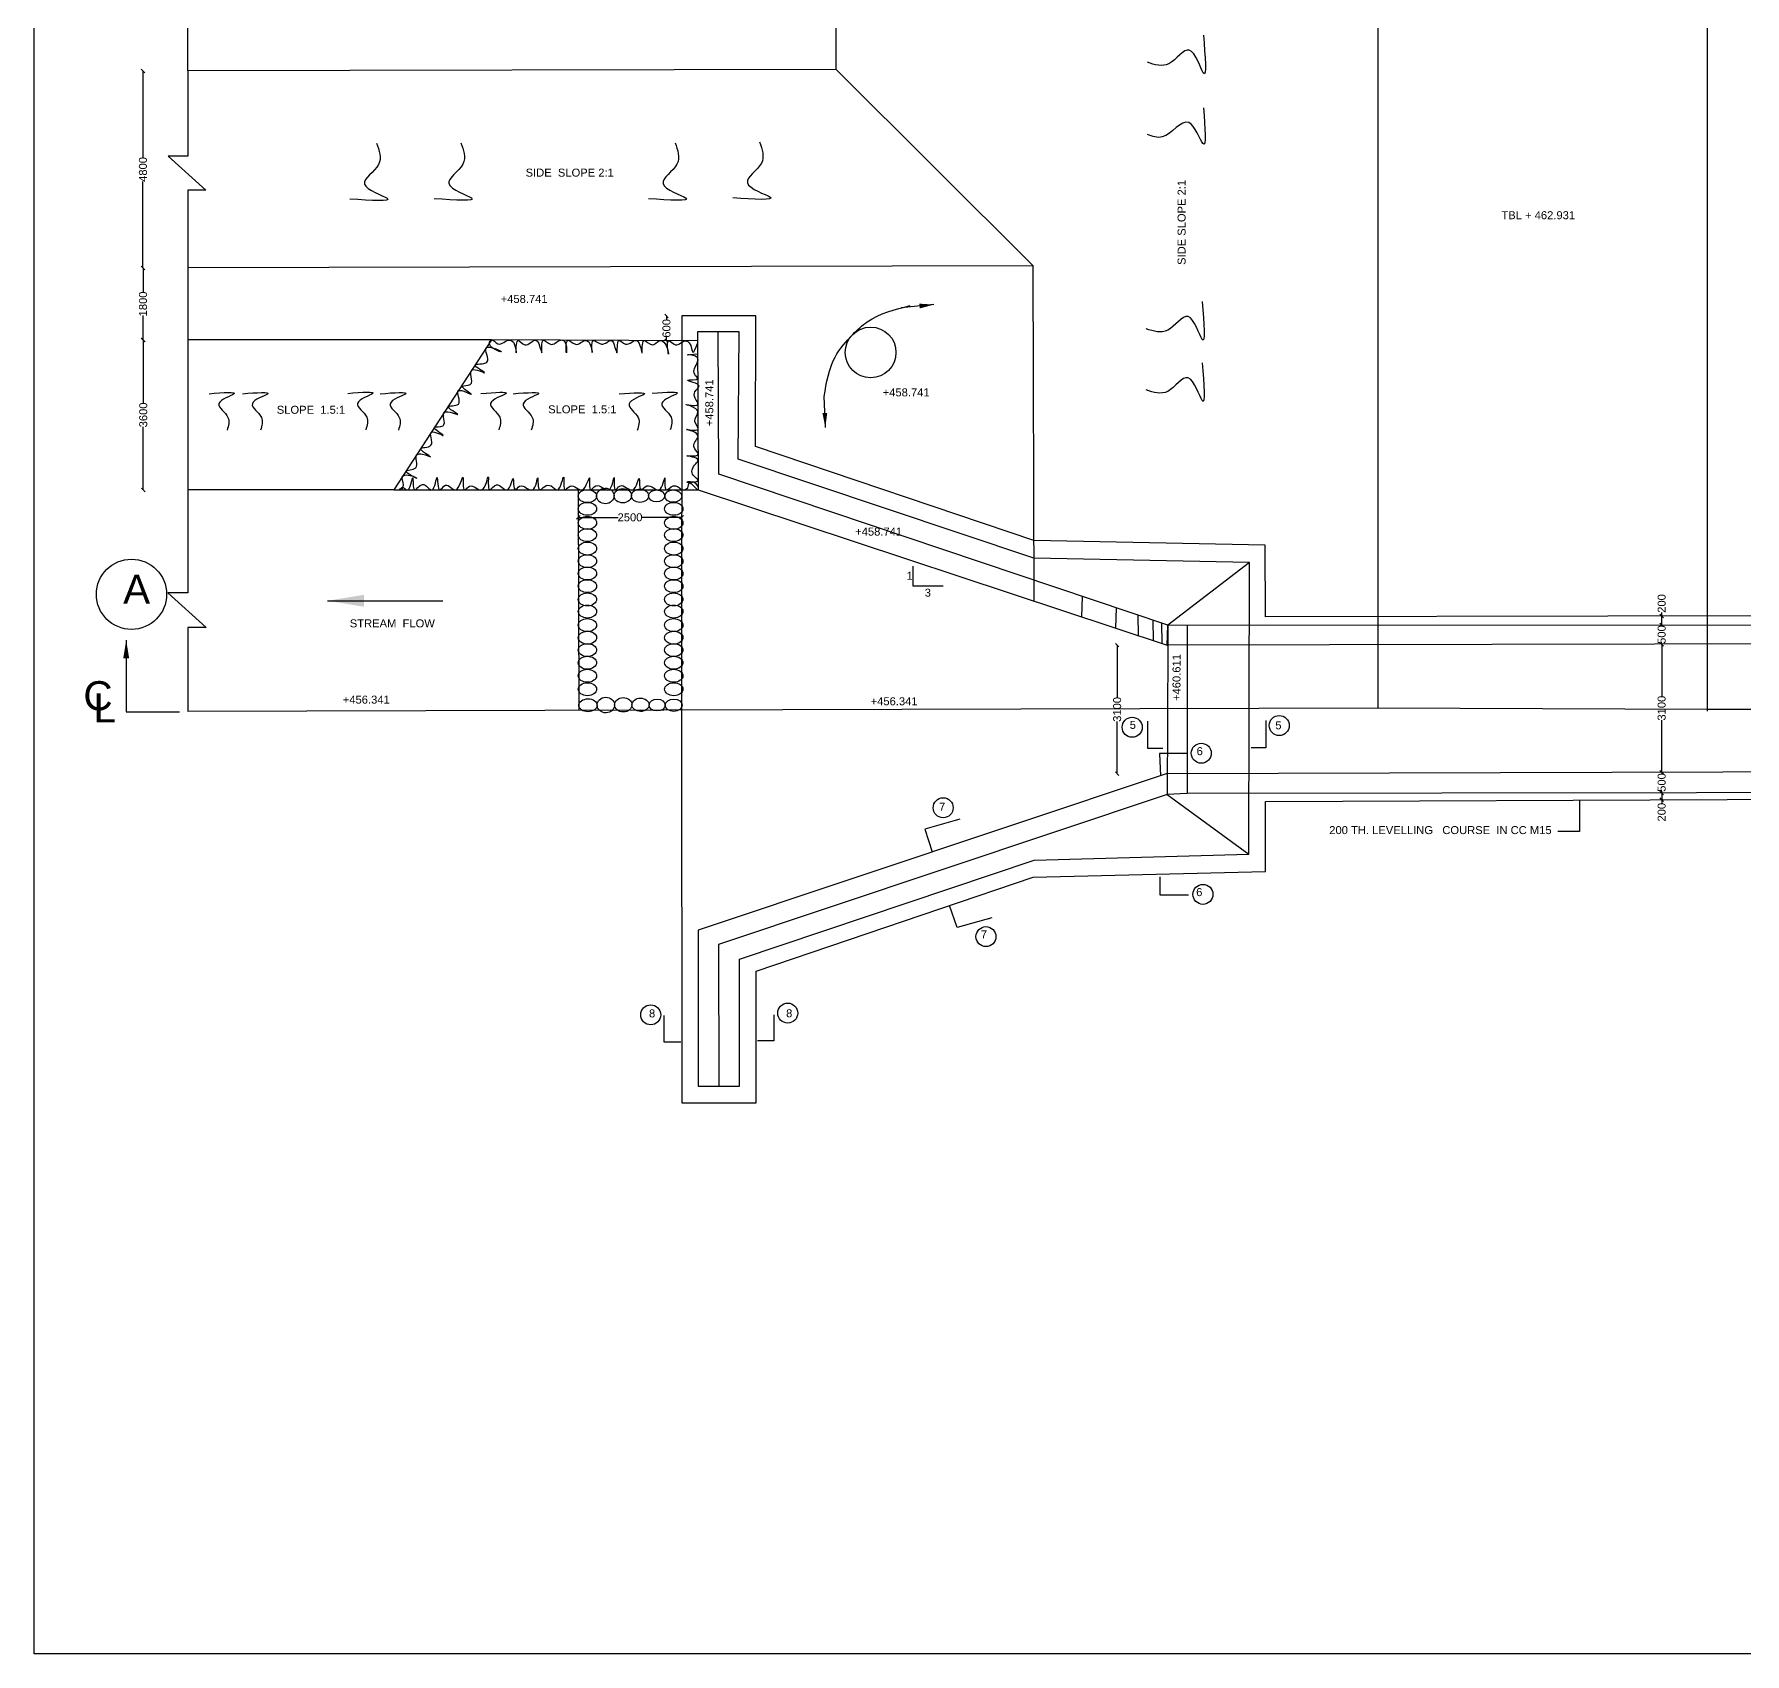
# Model space of a CAD drawing. Header units: millimetres. Extents: x 5124 to 2868371, y 2311 to 44595386.
# Drawn here: x 2735315 to 2782349, y 44521002 to 44565550 of the extents above; entities that cross this region are included whole.
import ezdxf

# ---------------------------------------------------------------- set-up
doc = ezdxf.new("R2010")
doc.units = ezdxf.units.MM
doc.header["$MEASUREMENT"] = 0
for name, color, linetype in [('DIMENSION', 7, 'Continuous'), ('DRAWING', 2, 'Continuous'), ('TEXT', 1, 'Continuous')]:
    doc.layers.add(name, color=color, linetype=linetype)
doc.styles.get("Standard").update_dxf_attribs({"font": 'arial.ttf', "height": 220})
doc.dimstyles.get("Standard").update_dxf_attribs({"dimtxt": 80, "dimasz": 100, "dimexe": 0.18, "dimexo": 0.0625, "dimgap": 0.09, "dimtad": 0, "dimdec": 0, "dimzin": 0, "dimdsep": 46, "dimtxsty": 'Standard', "dimblk": 'OBLIQUE', "dimcen": 0.09, "dimse1": 1, "dimse2": 1, "dimadec": 0, "dimazin": 0, "dimtfac": 1, "dimtdec": 0, "dimtofl": 0, "dimtmove": 0, "dimatfit": 3, "dimfxl": 0, "dimtolj": 1, "dimtzin": 0, "dimarcsym": 0})

# ---------------------------------------------------------------- blocks, each defined once
blk = doc.blocks.new('_Oblique')
at = {"color": 0, "linetype": 'ByBlock', "lineweight": -2}
blk.add_line((-0.5, -0.5), (0.5, 0.5), dxfattribs=at)
blk = doc.blocks.new('*D28')
at = {"layer": 'Defpoints', "color": 0, "transparency": 16777216}
for p in [(2739535, 44564539), (2738305, 44559122), (2739539, 44559122)]:
    blk.add_point(p, dxfattribs=at)
at = {"layer": 'DIMENSION', "color": 0, "lineweight": -2, "transparency": 16777216}
for p, q in [((2738305, 44564539), (2738305, 44562163)), ((2738305, 44559122), (2738305, 44561498))]:
    blk.add_line(p, q, dxfattribs=at)
at = {"layer": 'DIMENSION', "color": 0, "lineweight": -2, "transparency": 16777216, "xscale": 100, "yscale": 100, "zscale": 100}
for p, rotation in [((2738305, 44564539), 90), ((2738305, 44559122), 270)]:
    blk.add_blockref('_Oblique', p, dxfattribs=dict(at, rotation=rotation))
at = {"layer": 'DIMENSION', "color": 0, "transparency": 16777216, "insert": (2738305, 44561830), "char_height": 220, "attachment_point": 5, "rotation": 90}
blk.add_mtext('\\A1;4800', dxfattribs=at)
blk = doc.blocks.new('*D29')
at = {"layer": 'Defpoints', "color": 0, "transparency": 16777216}
for p in [(2739539, 44559122), (2738306, 44557141), (2739539, 44557141)]:
    blk.add_point(p, dxfattribs=at)
at = {"layer": 'DIMENSION', "color": 0, "lineweight": -2, "transparency": 16777216}
for p, q in [((2738306, 44559122), (2738306, 44558449)), ((2738306, 44557141), (2738306, 44557813))]:
    blk.add_line(p, q, dxfattribs=at)
at = {"layer": 'DIMENSION', "color": 0, "lineweight": -2, "transparency": 16777216, "xscale": 100, "yscale": 100, "zscale": 100}
for p, rotation in [((2738306, 44559122), 90), ((2738306, 44557141), 270)]:
    blk.add_blockref('_Oblique', p, dxfattribs=dict(at, rotation=rotation))
at = {"layer": 'DIMENSION', "color": 0, "transparency": 16777216, "insert": (2738306, 44558131), "char_height": 220, "attachment_point": 5, "rotation": 90}
blk.add_mtext('\\A1;1800', dxfattribs=at)
blk = doc.blocks.new('*D30')
at = {"layer": 'Defpoints', "color": 0, "transparency": 16777216}
for p in [(2739539, 44557141), (2738314, 44553016), (2739539, 44553016)]:
    blk.add_point(p, dxfattribs=at)
at = {"layer": 'DIMENSION', "color": 0, "lineweight": -2, "transparency": 16777216}
for p, q in [((2738314, 44557141), (2738314, 44555406)), ((2738314, 44553016), (2738314, 44554750))]:
    blk.add_line(p, q, dxfattribs=at)
at = {"layer": 'DIMENSION', "color": 0, "lineweight": -2, "transparency": 16777216, "xscale": 100, "yscale": 100, "zscale": 100}
for p, rotation in [((2738314, 44557141), 90), ((2738314, 44553016), 270)]:
    blk.add_blockref('_Oblique', p, dxfattribs=dict(at, rotation=rotation))
at = {"layer": 'DIMENSION', "color": 0, "transparency": 16777216, "insert": (2738314, 44555078), "char_height": 220, "attachment_point": 5, "rotation": 90}
blk.add_mtext('\\A1;3600', dxfattribs=at)
blk = doc.blocks.new('*D31')
at = {"layer": 'Defpoints', "color": 0, "transparency": 16777216}
for p in [(2766485, 44548745), (2765092, 44545212), (2766467, 44545212)]:
    blk.add_point(p, dxfattribs=at)
at = {"layer": 'DIMENSION', "color": 0, "lineweight": -2, "transparency": 16777216}
for p, q in [((2765092, 44548745), (2765092, 44547306)), ((2765092, 44545212), (2765092, 44546650))]:
    blk.add_line(p, q, dxfattribs=at)
at = {"layer": 'DIMENSION', "color": 0, "lineweight": -2, "transparency": 16777216, "xscale": 100, "yscale": 100, "zscale": 100}
for p, rotation in [((2765092, 44548745), 90), ((2765092, 44545212), 270)]:
    blk.add_blockref('_Oblique', p, dxfattribs=dict(at, rotation=rotation))
at = {"layer": 'DIMENSION', "color": 0, "transparency": 16777216, "insert": (2765092, 44546978), "char_height": 220, "attachment_point": 5, "rotation": 90}
blk.add_mtext('\\A1;3100', dxfattribs=at)
blk = doc.blocks.new('*D32')
at = {"layer": 'Defpoints', "color": 0, "transparency": 16777216}
for p in [(2753126, 44557801), (2752700, 44557116), (2753123, 44557116)]:
    blk.add_point(p, dxfattribs=at)
at = {"layer": 'DIMENSION', "color": 0, "lineweight": -2, "transparency": 16777216}
for p, q in [((2752700, 44557801), (2752700, 44557702)), ((2752700, 44557116), (2752700, 44557215))]:
    blk.add_line(p, q, dxfattribs=at)
at = {"layer": 'DIMENSION', "color": 0, "lineweight": -2, "transparency": 16777216, "xscale": 100, "yscale": 100, "zscale": 100}
for p, rotation in [((2752700, 44557801), 90), ((2752700, 44557116), 270)]:
    blk.add_blockref('_Oblique', p, dxfattribs=dict(at, rotation=rotation))
at = {"layer": 'DIMENSION', "color": 0, "transparency": 16777216, "insert": (2752700, 44557459), "char_height": 220, "attachment_point": 5, "rotation": 90}
blk.add_mtext('\\A1;600', dxfattribs=at)
blk = doc.blocks.new('*D33')
at = {"layer": 'Defpoints', "color": 0, "transparency": 16777216}
for p in [(2750276, 44552264), (2753118, 44552260), (2753118, 44552260)]:
    blk.add_point(p, dxfattribs=at)
at = {"layer": 'DIMENSION', "color": 0, "lineweight": -2, "transparency": 16777216}
for p, q in [((2750276, 44552260), (2751367, 44552260)), ((2753118, 44552260), (2752027, 44552260))]:
    blk.add_line(p, q, dxfattribs=at)
at = {"layer": 'DIMENSION', "color": 0, "lineweight": -2, "transparency": 16777216, "xscale": 100, "yscale": 100, "zscale": 100, "rotation": 180}
blk.add_blockref('_Oblique', (2750276, 44552260), dxfattribs=at)
at = {"layer": 'DIMENSION', "color": 0, "lineweight": -2, "transparency": 16777216, "xscale": 100, "yscale": 100, "zscale": 100}
blk.add_blockref('_Oblique', (2753118, 44552260), dxfattribs=at)
at = {"layer": 'DIMENSION', "color": 0, "transparency": 16777216, "insert": (2751697, 44552260), "char_height": 220, "attachment_point": 5}
blk.add_mtext('\\A1;2500', dxfattribs=at)
blk = doc.blocks.new('*D40')
at = {"layer": 'Defpoints', "color": 0, "transparency": 16777216}
for p in [(2780114, 44549547), (2780064, 44549302), (2780114, 44549302)]:
    blk.add_point(p, dxfattribs=at)
at = {"layer": 'DIMENSION', "color": 0, "lineweight": -2, "transparency": 16777216}
for p, q in [((2780064, 44549547), (2780064, 44549647)), ((2780064, 44549302), (2780064, 44549547))]:
    blk.add_line(p, q, dxfattribs=at)
at = {"layer": 'DIMENSION', "color": 0, "lineweight": -2, "transparency": 16777216, "xscale": 100, "yscale": 100, "zscale": 100}
for p, rotation in [((2780064, 44549547), 90), ((2780064, 44549302), 270)]:
    blk.add_blockref('_Oblique', p, dxfattribs=dict(at, rotation=rotation))
at = {"layer": 'DIMENSION', "color": 0, "transparency": 16777216, "insert": (2780064, 44549892), "char_height": 220, "attachment_point": 5, "rotation": 90}
blk.add_mtext('\\A1;200', dxfattribs=at)
blk = doc.blocks.new('*D41')
at = {"layer": 'Defpoints', "color": 0, "transparency": 16777216}
for p in [(2780064, 44549302), (2780064, 44548772), (2780080, 44548772)]:
    blk.add_point(p, dxfattribs=at)
at = {"layer": 'DIMENSION', "color": 0, "lineweight": -2, "transparency": 16777216}
for p, q in [((2780064, 44549302), (2780064, 44549280)), ((2780064, 44548772), (2780064, 44548794))]:
    blk.add_line(p, q, dxfattribs=at)
at = {"layer": 'DIMENSION', "color": 0, "lineweight": -2, "transparency": 16777216, "xscale": 100, "yscale": 100, "zscale": 100}
for p, rotation in [((2780064, 44549302), 90), ((2780064, 44548772), 270)]:
    blk.add_blockref('_Oblique', p, dxfattribs=dict(at, rotation=rotation))
at = {"layer": 'DIMENSION', "color": 0, "transparency": 16777216, "insert": (2780064, 44549037), "char_height": 220, "attachment_point": 5, "rotation": 90}
blk.add_mtext('\\A1;500', dxfattribs=at)
blk = doc.blocks.new('*D42')
at = {"layer": 'Defpoints', "color": 0, "transparency": 16777216}
for p in [(2780064, 44548772), (2780064, 44545252), (2780074, 44545252)]:
    blk.add_point(p, dxfattribs=at)
at = {"layer": 'DIMENSION', "color": 0, "lineweight": -2, "transparency": 16777216}
for p, q in [((2780064, 44548772), (2780064, 44547340)), ((2780064, 44545252), (2780064, 44546684))]:
    blk.add_line(p, q, dxfattribs=at)
at = {"layer": 'DIMENSION', "color": 0, "lineweight": -2, "transparency": 16777216, "xscale": 100, "yscale": 100, "zscale": 100}
for p, rotation in [((2780064, 44548772), 90), ((2780064, 44545252), 270)]:
    blk.add_blockref('_Oblique', p, dxfattribs=dict(at, rotation=rotation))
at = {"layer": 'DIMENSION', "color": 0, "transparency": 16777216, "insert": (2780064, 44547012), "char_height": 220, "attachment_point": 5, "rotation": 90}
blk.add_mtext('\\A1;3100', dxfattribs=at)
blk = doc.blocks.new('*D43')
at = {"layer": 'Defpoints', "color": 0, "transparency": 16777216}
for p in [(2780064, 44545252), (2780064, 44544683), (2780082, 44544683)]:
    blk.add_point(p, dxfattribs=at)
at = {"layer": 'DIMENSION', "color": 0, "lineweight": -2, "transparency": 16777216}
for p, q in [((2780064, 44545252), (2780064, 44545211)), ((2780064, 44544683), (2780064, 44544725))]:
    blk.add_line(p, q, dxfattribs=at)
at = {"layer": 'DIMENSION', "color": 0, "lineweight": -2, "transparency": 16777216, "xscale": 100, "yscale": 100, "zscale": 100}
for p, rotation in [((2780064, 44545252), 90), ((2780064, 44544683), 270)]:
    blk.add_blockref('_Oblique', p, dxfattribs=dict(at, rotation=rotation))
at = {"layer": 'DIMENSION', "color": 0, "transparency": 16777216, "insert": (2780064, 44544968), "char_height": 220, "attachment_point": 5, "rotation": 90}
blk.add_mtext('\\A1;500', dxfattribs=at)
blk = doc.blocks.new('*D44')
at = {"layer": 'Defpoints', "color": 0, "transparency": 16777216}
for p in [(2780064, 44544495), (2780065, 44544683), (2780066, 44544495)]:
    blk.add_point(p, dxfattribs=at)
at = {"layer": 'DIMENSION', "color": 0, "lineweight": -2, "transparency": 16777216}
for p, q in [((2780064, 44544683), (2780064, 44544495)), ((2780064, 44544495), (2780064, 44544395))]:
    blk.add_line(p, q, dxfattribs=at)
at = {"layer": 'DIMENSION', "color": 0, "lineweight": -2, "transparency": 16777216, "xscale": 100, "yscale": 100, "zscale": 100}
for p, rotation in [((2780064, 44544683), 90), ((2780064, 44544495), 270)]:
    blk.add_blockref('_Oblique', p, dxfattribs=dict(at, rotation=rotation))
at = {"layer": 'DIMENSION', "color": 0, "transparency": 16777216, "insert": (2780064, 44544151), "char_height": 220, "attachment_point": 5, "rotation": 90}
blk.add_mtext('\\A1;200', dxfattribs=at)

msp = doc.modelspace()

# ---------------------------------------------------------------- linework, layer by layer
at = {"layer": 'DIMENSION', "color": 0}
msp.add_lwpolyline([(2868291.4, 44521002.1), (2735314.6, 44521002.1), (2735314.6, 44594846.8), (2868291.4, 44594846.8)], close=True, dxfattribs=at)
msp.add_lwpolyline([(2759472.7, 44550915.6), (2759472.7, 44550380.6), (2760309.2, 44550380.6)], dxfattribs=at)
for centre, radius in [((2737989.4, 44550145.1), 965.8), ((2765505.8, 44546486.8), 275.1), ((2769548.9, 44546534.4), 275.1), ((2767405.2, 44545772.3), 275.1), ((2760307.7, 44544272.9), 275.1), ((2767450.5, 44541891.4), 275.1), ((2761484.8, 44540727.6), 275.1), ((2752265.9, 44538578.2), 275.1), ((2756033.9, 44538625.4), 275.1)]:
    msp.add_circle(centre, radius, dxfattribs=at)
for centre, major_axis, ratio in [((2750526.9, 44552843.2), (-252.5, -1.6), 0.7046185), ((2751019, 44552849.7), (-239.5, -4.9), 0.8909969), ((2751498.1, 44552856.3), (-239.5, -1.6), 0.8231371), ((2751972.3, 44552856.3), (-234.7, 1.6), 0.7792729), ((2752428.6, 44552849.7), (-221.6, 4.9), 0.7380809), ((2752884.4, 44552844.5), (-234.2, 0.3), 0.7269114), ((2750526.9, 44552494.3), (-252.5, -1.6), 0.7046185), ((2752900.5, 44552494.3), (-252.5, -1.6), 0.7046185), ((2750526.9, 44552109.1), (-252.5, -1.6), 0.7046185), ((2750526.9, 44551773.8), (-252.5, -1.6), 0.7046185), ((2752900.5, 44552109.1), (-252.5, -1.6), 0.7046185), ((2752900.5, 44551773.8), (-252.5, -1.6), 0.7046185), ((2750526.9, 44551402.2), (-252.5, -1.6), 0.7046185), ((2752900.5, 44551402.2), (-252.5, -1.6), 0.7046185), ((2750526.9, 44551056.2), (-252.5, -1.6), 0.7046185), ((2752900.5, 44551056.2), (-252.5, -1.6), 0.7046185), ((2750526.9, 44550716.4), (-252.5, -1.6), 0.7046185), ((2750526.9, 44550367.5), (-252.5, -1.6), 0.7046185), ((2752900.5, 44550716.4), (-252.5, -1.6), 0.7046185), ((2752900.5, 44550367.5), (-252.5, -1.6), 0.7046185), ((2750526.9, 44550004), (-252.5, -1.6), 0.7046185), ((2752900.5, 44550004), (-252.5, -1.6), 0.7046185), ((2750526.9, 44549668.7), (-252.5, -1.6), 0.7046185), ((2752900.5, 44549668.7), (-252.5, -1.6), 0.7046185), ((2750526.9, 44549297.1), (-252.5, -1.6), 0.7046185), ((2750526.9, 44548951.1), (-252.5, -1.6), 0.7046185), ((2752900.5, 44549297.1), (-252.5, -1.6), 0.7046185), ((2752900.5, 44548951.1), (-252.5, -1.6), 0.7046185), ((2750526.9, 44548611.3), (-252.5, -1.6), 0.7046185), ((2752900.5, 44548611.3), (-252.5, -1.6), 0.7046185), ((2750526.9, 44548262.4), (-252.5, -1.6), 0.7046185), ((2752900.5, 44548262.4), (-252.5, -1.6), 0.7046185), ((2750526.9, 44547902.8), (-252.5, -1.6), 0.7046185), ((2750526.9, 44547532.5), (-252.5, -1.6), 0.7046185), ((2752900.5, 44547902.8), (-252.5, -1.6), 0.7046185), ((2752900.5, 44547532.5), (-252.5, -1.6), 0.7046185), ((2750540.7, 44547091.6), (-252.5, -1.6), 0.7046185), ((2751032.7, 44547098.1), (-239.5, -4.9), 0.8909969), ((2751511.8, 44547104.6), (-239.5, -1.6), 0.8231371), ((2751986, 44547104.6), (-234.7, 1.6), 0.7792729), ((2752442.3, 44547098.1), (-221.6, 4.9), 0.7380809), ((2752898.1, 44547092.9), (-234.2, 0.3), 0.7269114)]:
    msp.add_ellipse(centre, major_axis=major_axis, ratio=ratio, dxfattribs=at)
for points in [[(2757035.8, 44555586.7), (2757335.6, 44556668.9), (2757826.4, 44557294.3), (2758220.8, 44557640.4), (2759402.5, 44558084.6)], [(2745421.6, 44553015.6), (2745461.9, 44553210.2), (2745434.4, 44553368.3), (2745547.3, 44553425.8), (2745836.6, 44553335.7), (2745538.9, 44553529.2), (2745805.7, 44553624.8), (2745832.2, 44553980.6), (2745993.1, 44553999.1), (2746208.9, 44553928), (2745940.1, 44554146.5), (2746223.5, 44554244.6), (2746238.1, 44554605.2), (2746562.6, 44554514.7), (2746319.5, 44554730.4), (2746555.5, 44554782.4), (2746595.2, 44555154.7), (2746965.7, 44555092.8), (2746692.2, 44555303.9), (2746978, 44555376.2), (2746980.3, 44555747.3), (2747336.1, 44555643.9), (2747091.9, 44555866.6), (2747305.3, 44555918.8), (2747348.6, 44556314), (2747699.1, 44556239.4), (2747435, 44556447), (2747763.2, 44556530.8), (2747746.3, 44556926.1), (2748157.1, 44556816.2), (2747830.8, 44557056.1), (2747885.2, 44557139.8), (2748065.7, 44557032.6), (2748383.6, 44557137.6), (2748515.1, 44557031.5), (2748564, 44556782.5), (2748618.8, 44557121), (2748801.6, 44557009.4), (2749109.6, 44557134.3), (2749208.5, 44556982.8), (2749273.9, 44556786.8), (2749306.5, 44557133.4), (2749511.5, 44557019.8), (2749774.6, 44557131.4), (2749863.5, 44557131), (2749947.3, 44556787.1), (2749986.9, 44557130.4), (2750198.8, 44557020.9), (2750478.2, 44557128.2), (2750623.8, 44556972.1), (2750658.8, 44556794.1), (2750682, 44557127.3), (2750914.5, 44557026.7), (2751183.4, 44557125.1), (2751282.4, 44556936), (2751336, 44556789.4), (2751390.7, 44557124.1), (2751571.2, 44557026.7), (2751888.2, 44557121.9), (2752030.3, 44556782.4), (2752081.5, 44557121.1), (2752301.6, 44557006.9), (2752502.4, 44557119.2), (2752667.7, 44557034), (2752754.1, 44556749.6), (2752755.7, 44557118.1), (2752945, 44557010.2), (2753237.3, 44557115.9), (2753326.9, 44557061.4), (2753425.9, 44556802), (2753554.5, 44557044)], [(2753118.8, 44553019.1), (2753282.8, 44553073.6), (2753324.1, 44553209.6), (2753575, 44553019.3), (2753520, 44553184.8), (2753262.2, 44553228.1), (2753573.7, 44553275.5), (2753443.7, 44553407.4), (2753503.5, 44553737.1), (2753570.9, 44553833.9), (2753260.1, 44553951.4), (2753570.1, 44553982.4), (2753452, 44554210.5), (2753567.5, 44554499), (2753431.4, 44554620.6), (2753249.8, 44554680.3), (2753566.5, 44554681.9), (2753482.9, 44554894.6), (2753564.1, 44555159.8), (2753369.7, 44555316.4), (2753229.4, 44555363.8), (2753563.1, 44555365.5), (2753491.4, 44555536.9), (2753483.1, 44555714.1), (2753596.7, 44555872.1), (2753435.8, 44555971.1), (2753279, 44556034.9), (2753559.4, 44556076.2), (2753475, 44556191.6), (2753468.8, 44556356.4), (2753557.1, 44556535.8), (2753556.5, 44556650), (2753277, 44556730.4), (2753555.9, 44556761.2)], [(2745356.5, 44553015.5), (2745446.2, 44553088.1), (2745558.6, 44553015.6), (2745721.9, 44553348.8), (2745775.5, 44553015.7), (2745988.3, 44553165.6), (2746253.4, 44553015.9), (2746389.9, 44553358.2), (2746466.2, 44553016), (2746626.8, 44553146.9), (2746900.7, 44553016.2), (2747104.2, 44553363.3), (2747151, 44553016.4), (2747282.2, 44553118.6), (2747623.6, 44553016.6), (2747799.5, 44553373), (2747837, 44553016.7), (2748027.1, 44553156.3), (2748320.2, 44553016.9), (2748486.2, 44553328.8), (2748537.1, 44553017), (2748660.9, 44553116.2), (2749026.3, 44553017.2), (2749160.2, 44553344.9), (2749217.8, 44553017.3), (2749351.6, 44553110.9), (2749525.7, 44553124.3), (2749699.7, 44553017.5), (2749873, 44553366.4), (2749915.8, 44553017.6), (2750047, 44553120.3), (2750389.7, 44553017.8), (2750583.8, 44553345), (2750615.9, 44553017.9), (2750757.4, 44553129.7), (2751118.9, 44553018.2), (2751262.1, 44553359.7), (2751300.9, 44553018.3), (2751417.4, 44553123), (2751781.5, 44553018.5), (2751951.5, 44553329), (2751998.3, 44553018.6), (2752158.4, 44553125.8), (2752503.8, 44553018.8), (2752656.4, 44553345.1), (2752691.2, 44553018.9), (2752882.6, 44553125.8), (2753118.8, 44553019.1)]]:
    msp.add_spline(points, degree=3, dxfattribs=at)
at = {"layer": 'DRAWING', "color": 0}
for points in [[(2739535.2, 44564538.9), (2739535.2, 44570214.5), (2749427.9, 44570214.5), (2749427.9, 44569719), (2750387, 44570792.8), (2750387, 44570242), (2795018, 44570315)], [(2762780.5, 44559179.8), (2757366.5, 44564580.5), (2757357.2, 44570253.4)], [(2772258.8, 44570277.8), (2772258.8, 44547013.1)], [(2781313.1, 44570292.6), (2781313.1, 44546926.2)], [(2757366.5, 44564580.5), (2739535.2, 44564538.9)], [(2739535.2, 44564538.9), (2739535.2, 44562191.7), (2738994.5, 44562191.7), (2740037.6, 44561259.8), (2739539.4, 44561259.8), (2739538.2, 44550188.4), (2738988.8, 44550188.4), (2740045.2, 44549233.4), (2739539.8, 44549233.4), (2739537.4, 44546916.2)], [(2762808.1, 44549958.8), (2762780.5, 44559179.8), (2739539.2, 44559121.8)], [(2766484, 44549292.5), (2787994, 44549307.4), (2787993.8, 44549561.4), (2769167.1, 44549527.8), (2769158.6, 44551496.1), (2762799.9, 44551623.5), (2755146.9, 44554211.6), (2755157.1, 44557801.6), (2753125.8, 44557800.7), (2753110, 44546928.9)], [(2747885.2, 44557139.8), (2739539, 44557140.7)], [(2753554.1, 44557114.5), (2753554.1, 44557114.5), (2747885.2, 44557139.8), (2745205.1, 44553015.5), (2753575, 44553019.3)], [(2768728.7, 44551014.8), (2766484, 44549292.5), (2766485.1, 44548744.8), (2766463.9, 44544641.4), (2768711.5, 44542999.3), (2768728.7, 44551014.8), (2762800.2, 44551141.7), (2754674.7, 44553864.6), (2754695.8, 44557361.6), (2753552.9, 44557361.6), (2753575, 44553019.3), (2766470.6, 44548744.8), (2766484, 44549292.5), (2754134.7, 44553451.8), (2754124.3, 44557361.6)], [(2745205.1, 44553015.5), (2739538.5, 44553016.1)], [(2750273.9, 44553017.8), (2750291.8, 44546948)], [(2764129.3, 44550085.6), (2764115.5, 44549525.4)], [(2765067.5, 44549769.6), (2765048.6, 44549216.1)], [(2765658.9, 44549570.4), (2765665.4, 44549011.7)], [(2766072.4, 44549431.2), (2766081.8, 44548873.7)], [(2766314.7, 44549349.5), (2766324.4, 44548793.2)], [(2767021.2, 44549292.9), (2767021.1, 44544663.6), (2766463.9, 44544641.4)], [(2824538.8, 44548861.1), (2766470.6, 44548744.8)], [(2807085, 44547051.6), (2806105.2, 44547051.6), (2789149.3, 44546976.7), (2781313.1, 44546976.7), (2772258.8, 44547013.1), (2739537.4, 44546916.2)], [(2753110, 44546928.9), (2753125.4, 44536155), (2755167.6, 44536155), (2755163.5, 44539774.3), (2762783, 44542363.8), (2769169.7, 44542523), (2769168.2, 44544449.5), (2807254, 44544610.1), (2807254, 44544681.5)], [(2766466.8, 44545211.7), (2824540.4, 44545385.1)], [(2766466.8, 44545211.7), (2753571.5, 44540909), (2753569.8, 44536617.2), (2754141.1, 44536619.2)], [(2766463.9, 44544641.4), (2754127.3, 44540507.3), (2754141.1, 44536617.4), (2754710.3, 44536617.4), (2754709.1, 44540111.1), (2762809.9, 44542833.5), (2768711.5, 44542999.3)], [(2788021.9, 44544695), (2767021.1, 44544663.6)]]:
    msp.add_lwpolyline(points, dxfattribs=at)
msp.add_circle((2758313.9, 44556796.6), 696.7, dxfattribs=at)
for points in [[(2767465.9, 44565525.1), (2767459.4, 44564485.6), (2767074, 44565113.1), (2766513.8, 44564737.9), (2765922.6, 44564776.5)], [(2767468, 44563522.6), (2767447.2, 44562539.3), (2767058.7, 44563118.9), (2766333.3, 44562725.6), (2765924, 44562787.7)], [(2744729.6, 44562554.3), (2744782, 44561966.9), (2744397.8, 44561429.8), (2745020.3, 44561036), (2743996.6, 44561014)], [(2747049.4, 44562566), (2747101.9, 44561978.6), (2746717.6, 44561441.4), (2747340.2, 44561047.6), (2746316.5, 44561025.7)], [(2752936.4, 44562566), (2752988.8, 44561978.6), (2752604.6, 44561441.4), (2753227.1, 44561047.6), (2752203.4, 44561025.7)], [(2755256.2, 44562589.2), (2755308.6, 44562001.9), (2754924.4, 44561464.7), (2755546.9, 44561070.9), (2754523.2, 44561048.9)], [(2767433.5, 44558194.2), (2767427, 44557154.7), (2767041.6, 44557782.2), (2766481.4, 44557407), (2765890.2, 44557445.6)], [(2767433.5, 44556513), (2767427, 44555473.5), (2767041.6, 44556101), (2766481.4, 44555725.8), (2765890.2, 44555764.4)], [(2740120.9, 44555662.6), (2740805.7, 44555654.2), (2740393.1, 44555387.9), (2740642.7, 44555011.1), (2740617.5, 44554657.9)], [(2740120.9, 44555662.6), (2740805.7, 44555654.2), (2740393.1, 44555387.9), (2740642.7, 44555011.1), (2740617.5, 44554657.9)], [(2741040, 44555661.7), (2741724.8, 44555653.3), (2741312.2, 44555387), (2741561.8, 44555010.3), (2741536.6, 44554657.1)], [(2743934.7, 44555671.5), (2744619.5, 44555663.1), (2744206.9, 44555396.8), (2744456.6, 44555020), (2744431.3, 44554666.8)], [(2744830.2, 44555660.9), (2745515, 44555652.5), (2745102.4, 44555386.2), (2745352.1, 44555009.5), (2745326.8, 44554656.3)], [(2747592.8, 44555668.8), (2748277.6, 44555660.4), (2747865.1, 44555394.1), (2748114.7, 44555017.4), (2748089.4, 44554664.2)], [(2748486, 44555661.9), (2749170.8, 44555653.5), (2748758.2, 44555387.2), (2749007.8, 44555010.5), (2748982.6, 44554657.3)], [(2751399.5, 44555655.1), (2752084.2, 44555646.7), (2751671.7, 44555380.4), (2751921.3, 44555003.6), (2751896, 44554650.4)], [(2752304.1, 44555672.4), (2752988.8, 44555664), (2752576.3, 44555397.7), (2752825.9, 44555020.9), (2752800.7, 44554667.7)]]:
    msp.add_spline(points, degree=3, dxfattribs=at)

# ---------------------------------------------------------------- texts
at = {"layer": 'DIMENSION', "color": 0}
for s, height, p in [('A', 800, (2737758.1, 44549883.1)), ('1', 220, (2759298.6, 44550543.1)), ('3', 220, (2759800.7, 44550079.4)), ('C', 800, (2736664.7, 44546954.5)), ('L', 800, (2736944.4, 44546618.4)), ('5', 220, (2765438.4, 44546442.5)), ('5', 220, (2769440.6, 44546430.8)), ('6', 220, (2767276.2, 44545719.4)), ('7', 220, (2760195.4, 44544191.6)), ('6', 220, (2767264.4, 44541842.4)), ('7', 220, (2761343.8, 44540680)), ('8', 220, (2752219, 44538506)), ('8', 220, (2755989.5, 44538510.1))]:
    msp.add_text(s, height=height, dxfattribs=at).set_placement(p)
at = {"layer": 'TEXT', "color": 0}
for s, p in [('SIDE  SLOPE 2:1', (2748826.2, 44561632.9)), ('TBL + 462.931', (2775658.4, 44560461.2)), ('+458.741', (2748140.2, 44558158.3)), ('+458.741', (2758644.5, 44555587.8)), ('SLOPE  1.5:1', (2741984.2, 44555109.8)), ('SLOPE  1.5:1', (2749446.6, 44555121)), ('+458.741', (2757888.5, 44551758.9)), ('STREAM  FLOW', (2743991.9, 44549234.4)), ('+456.341', (2743799.6, 44547137.1)), ('+456.341', (2758313.2, 44547091.6)), ('200 TH. LEVELLING   COURSE  IN CC M15', (2770924.1, 44543548.4))]:
    msp.add_text(s, height=220, dxfattribs=at).set_placement(p)
for s, p in [('SIDE SLOPE 2:1', (2766973.4, 44559203.2)), ('+458.741', (2753987.1, 44554766.1)), ('+460.611', (2766833.5, 44547210.3))]:
    msp.add_text(s, height=220, rotation=90, dxfattribs=at).set_placement(p)

# ---------------------------------------------------------------- dimensions: what is measured, and where the dimension line sits
at = {"layer": 'DIMENSION', "color": 0}
for base, p1, p2, text, picture, middle in [((2738304.6, 44559121.8), (2739535.2, 44564538.9), (2739539.2, 44559121.8), '4800', '*D28', (2738304.6, 44561830.3)), ((2738306.4, 44557140.7), (2739539.2, 44559121.8), (2739539, 44557140.7), '1800', '*D29', (2738306.4, 44558131.2)), ((2752699.5, 44557116.4), (2753125.8, 44557800.7), (2753122.7, 44557116.4), '600', '*D32', (2752699.5, 44557458.6)), ((2738313.9, 44553016.1), (2739539, 44557140.7), (2739538.5, 44553016.1), '3600', '*D30', (2738313.9, 44555078.4)), ((2780064, 44548772), (2780064, 44549302), (2780079.9, 44548772), '500', '*D41', (2780064, 44549037)), ((2765091.6, 44545211.7), (2766485.1, 44548744.8), (2766466.8, 44545211.7), '3100', '*D31', (2765091.6, 44546978.3)), ((2780064, 44545252.4), (2780064, 44548772), (2780074.5, 44545252.4), '3100', '*D42', (2780064, 44547012.2)), ((2780064, 44544683.1), (2780064, 44545252.4), (2780082.4, 44544683.1), '500', '*D43', (2780064, 44544967.8)), ((2780064, 44544495.5), (2780064.8, 44544683.1), (2780065.6, 44544495.5), '200', '*D44', (2780064, 44544150.9))]:
    dim = msp.add_linear_dim(base=base, p1=p1, p2=p2, angle=90, text=text, dimstyle='Standard', dxfattribs=at)
    dim.commit()
    dim.dimension.update_dxf_attribs({"geometry": picture, "text_midpoint": middle})
dim = msp.add_linear_dim(base=(2753117.7, 44552259.8), p1=(2750276.1, 44552264), p2=(2753117.7, 44552259.8), text='2500', dimstyle='Standard', dxfattribs=at)
dim.commit()
dim.dimension.update_dxf_attribs({"geometry": '*D33', "text_midpoint": (2751696.9, 44552259.8)})
dim = msp.add_linear_dim(base=(2780063.9, 44549302), p1=(2780114.2, 44549547.3), p2=(2780114.4, 44549302), angle=90, text='200', dimstyle='Standard', dxfattribs=at)
dim.commit()
dim.dimension.update_dxf_attribs({"geometry": '*D40', "text_midpoint": (2780063.9, 44549891.9), "dimtype": 160})

# ---------------------------------------------------------------- leaders
for points, override in [([(2760055.4, 44558113.3), (2759153.2, 44558021.8)], {"dimasz": 400}), ([(2757068.8, 44554732.2), (2757035.8, 44555586.7)], {"dimasz": 400, "dimgap": 0.09, "dimtad": 0}), ([(2743381.7, 44549966.5), (2746552.8, 44549966.5)], {"dimasz": 1000}), ([(2737843.9, 44548881.8), (2737843.9, 44546907.6), (2739312.6, 44546907.6)], {"dimasz": 500, "dimgap": 0.09, "dimtad": 0}), ([(2765925.6, 44546653.2), (2765925.6, 44545911.3), (2766346.8, 44545911.3)], {"dimgap": 0.09, "dimtad": 0}), ([(2769179, 44546668.7), (2769179, 44545917.7), (2768778.7, 44545917.7)], {"dimgap": 0.09, "dimtad": 0}), ([(2767021.1, 44545761.4), (2766258.2, 44545761.4), (2766279.3, 44545149.2)], {"dimgap": 0.09, "dimtad": 0}), ([(2777806, 44544486), (2777806, 44543619.2), (2777211.2, 44543619.2)], {"dimgap": 0.09, "dimtad": 0}), ([(2760768.5, 44543959.1), (2759800.7, 44543682.4), (2760009.4, 44543057.1)], {"dimgap": 0.09, "dimtad": 0}), ([(2767050.4, 44541871.1), (2766270.5, 44541871.1), (2766270.5, 44542376.6)], {"dimgap": 0.09, "dimtad": 0}), ([(2761643.8, 44541241.7), (2760692.7, 44540975.2), (2760486, 44541583.2)], {"dimgap": 0.09, "dimtad": 0}), ([(2752624.7, 44538560.8), (2752624.7, 44537836.5), (2753095.6, 44537836.5)], {"dimgap": 0.09, "dimtad": 0}), ([(2755655.6, 44538577), (2755655.6, 44537864.1), (2755201.8, 44537864.1)], {"dimgap": 0.09, "dimtad": 0})]:
    msp.add_leader(points, dimstyle='Standard', override=override, dxfattribs=at)

doc.saveas('drawing.dxf')
